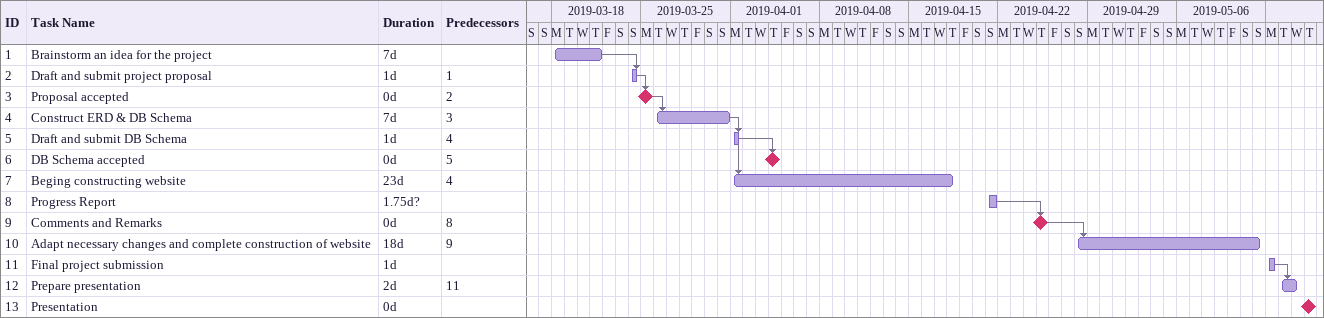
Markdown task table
| ID | Task | Duration | Start | Finish | Predecessors |
|---|---|---|---|---|---|
| 1 | Brainstorm an idea for the project | 7d | 2019-03-18 | 2019-03-21 |  |
| 2 | Draft and submit project proposal | 1d | 2019-03-24 | 2019-03-24 | 1 |
| 3 | Proposal accepted | 0d | 2019-03-25 | 2019-03-25 | 2 |
| 4 | Construct ERD & DB Schema | 7d | 2019-03-26 | 2019-03-31 | 3 |
| 5 | Draft and submit DB Schema | 1d | 2019-04-01 | 2019-04-01 | 4 |
| 6 | DB Schema accepted | 0d | 2019-04-04 | 2019-04-04 | 5 |
| 7 | Beging constructing website | 23d | 2019-04-01 | 2019-04-18 | 4 |
| 8 | Progress Report | 1.75d? | 2019-04-21 | 2019-04-21 |  |
| 9 | Comments and Remarks | 0d | 2019-04-25 | 2019-04-25 | 8 |
| 10 | Adapt necessary changes and complete construction of website | 18d | 2019-04-28 | 2019-05-12 | 9 |
| 11 | Final project submission | 1d | 2019-05-13 | 2019-05-13 |  |
| 12 | Prepare presentation | 2d | 2019-05-14 | 2019-05-15 | 11 |
| 13 | Presentation | 0d | 2019-05-16 | 2019-05-16 |  |
